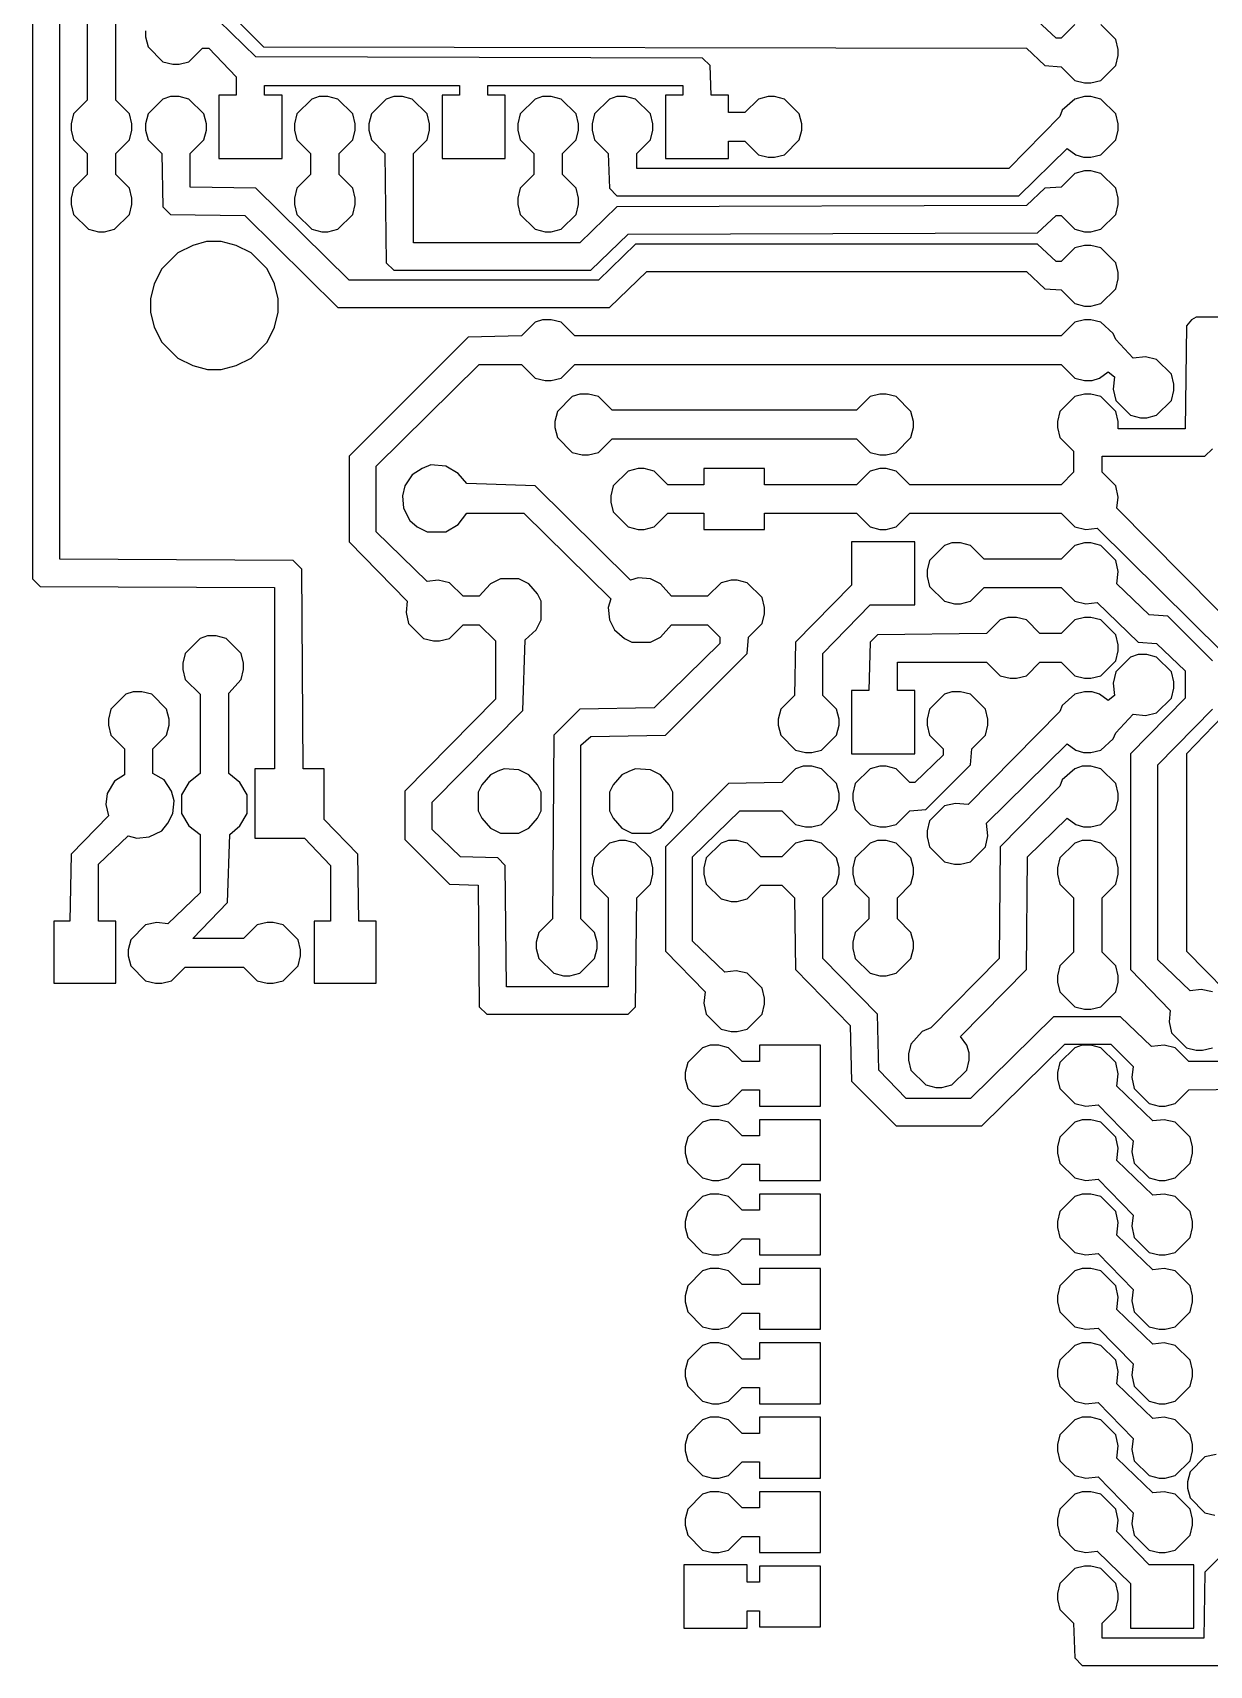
# Model space of a CAD drawing. Header units: millimetres. Extents: x 2 to 82, y 1 to 183.
# Drawn here: x 2.7 to 42.9, y 95.4 to 151.2 of the extents above; entities that cross this region are included whole.
import ezdxf

# ---------------------------------------------------------------- set-up
doc = ezdxf.new("R2010")
doc.units = ezdxf.units.MM
doc.layers.add('Default', color=70, linetype='Continuous')

msp = doc.modelspace()

# ---------------------------------------------------------------- linework, layer by layer
at = {"layer": 'Default'}
for points in [[(2.709333, 159.554333), (2.709333, 132.503333), (2.963333, 132.249333), (10.964333, 132.207), (10.964333, 126.026333), (10.287, 126.026333), (10.287, 123.655667), (11.980333, 123.655667), (12.869333, 122.724333), (12.869333, 120.819333), (12.319, 120.819333), (12.319, 118.702667), (14.435667, 118.702667), (14.435667, 120.819333), (13.843, 120.819333), (13.800667, 123.105333), (12.657667, 124.290667), (12.657667, 126.026333), (11.938, 126.026333), (11.895667, 132.842), (11.599333, 133.138333), (3.640667, 133.180667), (3.640667, 159.215667)], [(4.572, 154.643667), (4.572, 148.844), (4.106333, 148.378333), (4.021667, 148.039667), (4.021667, 147.828), (4.106333, 147.489333), (4.572, 147.023667), (4.572, 146.304), (4.106333, 145.838333), (4.021667, 145.499667), (4.021667, 145.288), (4.106333, 144.949333), (4.614333, 144.441333), (4.953, 144.356667), (5.164667, 144.356667), (5.503333, 144.441333), (6.011333, 144.949333), (6.096, 145.288), (6.096, 145.499667), (6.011333, 145.838333), (5.545667, 146.304), (5.545667, 147.023667), (6.011333, 147.489333), (6.096, 147.828), (6.096, 148.039667), (6.011333, 148.378333), (5.545667, 148.844), (5.545667, 154.643667)], [(7.154333, 154.093333), (10.583333, 150.664333), (36.618333, 150.622), (37.253333, 150.029333), (37.803667, 149.987), (38.269333, 149.521333), (38.608, 149.436667), (38.819667, 149.436667), (39.158333, 149.521333), (39.666333, 150.029333), (39.751, 150.368), (39.751, 150.579667), (39.666333, 150.918333), (39.158333, 151.426333)], [(6.561667, 151.214667), (6.561667, 151.003), (6.646333, 150.664333), (7.154333, 150.156333), (7.493, 150.071667), (7.704667, 150.071667), (8.043333, 150.156333), (8.509, 150.622), (8.720667, 150.622), (9.652, 149.648333), (9.652, 149.013333), (9.059333, 149.013333), (9.059333, 146.854333), (11.218333, 146.854333), (11.218333, 149.013333), (10.625667, 149.013333), (10.625667, 149.352), (17.272, 149.352), (17.272, 149.013333), (16.679333, 149.013333), (16.679333, 146.854333), (18.838333, 146.854333), (18.838333, 149.013333), (18.245667, 149.013333), (18.245667, 149.352), (24.892, 149.352), (24.892, 149.013333), (24.299333, 149.013333), (24.299333, 146.854333), (26.458333, 146.854333), (26.458333, 147.447), (27.008667, 147.447), (27.474333, 146.981333), (27.813, 146.896667), (28.024667, 146.896667), (28.363333, 146.981333), (28.871333, 147.489333), (28.956, 147.828), (28.956, 148.039667), (28.871333, 148.378333), (28.363333, 148.886333), (28.024667, 148.971), (27.813, 148.971), (27.474333, 148.886333), (27.008667, 148.420667), (26.458333, 148.420667), (26.458333, 149.013333), (25.865667, 149.013333), (25.823333, 150.029333), (25.569333, 150.283333), (10.329333, 150.325667), (9.059333, 151.553333)], [(38.269333, 151.426333), (37.803667, 150.960667), (37.634333, 150.960667), (36.999333, 151.553333)], [(7.408333, 148.971), (7.408333, 148.971), (7.154333, 148.886333), (6.646333, 148.378333), (6.561667, 148.039667), (6.561667, 147.828), (6.646333, 147.489333), (7.112, 147.023667), (7.154333, 145.203333), (7.408333, 144.949333), (9.948333, 144.907), (13.123333, 141.774333), (22.394333, 141.774333), (23.664333, 143.002), (36.618333, 143.002), (37.253333, 142.409333), (37.803667, 142.367), (38.269333, 141.901333), (38.608, 141.816667), (38.819667, 141.816667), (39.158333, 141.901333), (39.666333, 142.409333), (39.751, 142.748), (39.751, 142.959667), (39.666333, 143.298333), (39.158333, 143.806333), (38.819667, 143.891), (38.608, 143.891), (38.269333, 143.806333), (37.803667, 143.340667), (37.634333, 143.340667), (36.999333, 143.933333), (23.283333, 143.933333), (22.013333, 142.705667), (13.504333, 142.705667), (10.329333, 145.838333), (8.085667, 145.880667), (8.085667, 147.023667), (8.551333, 147.489333), (8.636, 147.828), (8.636, 148.039667), (8.551333, 148.378333), (8.043333, 148.886333), (7.704667, 148.971), (7.408333, 148.971)], [(12.488333, 148.971), (12.488333, 148.971), (12.234333, 148.886333), (11.726333, 148.378333), (11.641667, 148.039667), (11.641667, 147.828), (11.726333, 147.489333), (12.192, 147.023667), (12.192, 146.304), (11.726333, 145.838333), (11.641667, 145.499667), (11.641667, 145.288), (11.726333, 144.949333), (12.234333, 144.441333), (12.573, 144.356667), (12.784667, 144.356667), (13.123333, 144.441333), (13.631333, 144.949333), (13.716, 145.288), (13.716, 145.499667), (13.631333, 145.838333), (13.165667, 146.304), (13.165667, 147.023667), (13.631333, 147.489333), (13.716, 147.828), (13.716, 148.039667), (13.631333, 148.378333), (13.123333, 148.886333), (12.784667, 148.971), (12.488333, 148.971)], [(15.028333, 148.971), (15.028333, 148.971), (14.774333, 148.886333), (14.266333, 148.378333), (14.181667, 148.039667), (14.181667, 147.828), (14.266333, 147.489333), (14.732, 147.023667), (14.774333, 143.298333), (15.028333, 143.044333), (21.759333, 143.044333), (23.029333, 144.272), (36.999333, 144.314333), (37.634333, 144.907), (37.803667, 144.907), (38.269333, 144.441333), (38.608, 144.356667), (38.819667, 144.356667), (39.158333, 144.441333), (39.666333, 144.949333), (39.751, 145.288), (39.751, 145.499667), (39.666333, 145.838333), (39.158333, 146.346333), (38.819667, 146.431), (38.608, 146.431), (38.269333, 146.346333), (37.803667, 145.880667), (37.253333, 145.838333), (36.618333, 145.245667), (22.648333, 145.203333), (21.378333, 143.975667), (15.705667, 143.975667), (15.705667, 147.023667), (16.171333, 147.489333), (16.256, 147.828), (16.256, 148.039667), (16.171333, 148.378333), (15.663333, 148.886333), (15.324667, 148.971), (15.028333, 148.971)], [(20.108333, 148.971), (20.108333, 148.971), (19.854333, 148.886333), (19.346333, 148.378333), (19.261667, 148.039667), (19.261667, 147.828), (19.346333, 147.489333), (19.812, 147.023667), (19.812, 146.304), (19.346333, 145.838333), (19.261667, 145.499667), (19.261667, 145.288), (19.346333, 144.949333), (19.854333, 144.441333), (20.193, 144.356667), (20.404667, 144.356667), (20.743333, 144.441333), (21.251333, 144.949333), (21.336, 145.288), (21.336, 145.499667), (21.251333, 145.838333), (20.785667, 146.304), (20.785667, 147.023667), (21.251333, 147.489333), (21.336, 147.828), (21.336, 148.039667), (21.251333, 148.378333), (20.743333, 148.886333), (20.404667, 148.971), (20.108333, 148.971)], [(22.648333, 148.971), (22.648333, 148.971), (22.394333, 148.886333), (21.886333, 148.378333), (21.801667, 148.039667), (21.801667, 147.828), (21.886333, 147.489333), (22.352, 147.023667), (22.394333, 145.838333), (22.648333, 145.584333), (36.364333, 145.584333), (38.015333, 147.193), (38.311667, 146.981333), (38.565667, 146.896667), (38.819667, 146.896667), (39.158333, 146.981333), (39.666333, 147.489333), (39.751, 147.828), (39.751, 148.039667), (39.666333, 148.378333), (39.158333, 148.886333), (38.819667, 148.971), (38.608, 148.971), (38.269333, 148.886333), (37.846, 148.505333), (37.761333, 148.293667), (36.025667, 146.515667), (23.325667, 146.515667), (23.325667, 147.023667), (23.791333, 147.489333), (23.876, 147.828), (23.876, 148.039667), (23.791333, 148.378333), (23.283333, 148.886333), (22.944667, 148.971), (22.648333, 148.971)], [(8.636, 144.018), (8.636, 144.018), (8.170333, 143.891), (7.662333, 143.637), (7.112, 143.086667), (6.858, 142.578667), (6.731, 142.070667), (6.731, 141.605), (6.858, 141.097), (7.112, 140.589), (7.662333, 140.038667), (8.170333, 139.784667), (8.678333, 139.657667), (9.144, 139.657667), (9.652, 139.784667), (10.16, 140.038667), (10.710333, 140.589), (10.964333, 141.097), (11.091333, 141.605), (11.091333, 142.070667), (10.964333, 142.578667), (10.710333, 143.086667), (10.16, 143.637), (9.652, 143.891), (9.144, 144.018), (8.636, 144.018)], [(20.108333, 141.351), (20.108333, 141.351), (19.854333, 141.266333), (19.388667, 140.800667), (17.568333, 140.758333), (13.504333, 136.694333), (13.504333, 133.773333), (15.494, 131.741333), (15.451667, 131.360333), (15.536333, 130.979333), (16.044333, 130.471333), (16.383, 130.386667), (16.594667, 130.386667), (16.933333, 130.471333), (17.399, 130.937), (17.949333, 130.937), (18.499667, 130.386667), (18.499667, 128.397), (15.409333, 125.264333), (15.409333, 123.613333), (16.933333, 122.089333), (17.907, 122.047), (17.949333, 117.898333), (18.203333, 117.644333), (23.029333, 117.644333), (23.283333, 117.898333), (23.325667, 121.623667), (23.791333, 122.089333), (23.876, 122.428), (23.876, 122.639667), (23.791333, 122.978333), (23.283333, 123.486333), (22.944667, 123.571), (22.733, 123.571), (22.394333, 123.486333), (21.886333, 122.978333), (21.801667, 122.639667), (21.801667, 122.428), (21.886333, 122.089333), (22.352, 121.623667), (22.352, 118.575667), (18.880667, 118.575667), (18.838333, 122.724333), (18.584333, 122.978333), (17.314333, 123.020667), (16.340667, 123.952), (16.340667, 124.883333), (19.431, 128.016), (19.515667, 130.429), (19.896667, 130.767667), (20.066, 131.106333), (20.066, 131.741333), (19.939, 131.995333), (19.642667, 132.334), (19.304, 132.503333), (18.669, 132.503333), (18.330333, 132.334), (17.949333, 131.910667), (17.399, 131.910667), (16.933333, 132.376333), (16.552333, 132.461), (16.171333, 132.418667), (14.435667, 134.112), (14.435667, 136.355667), (17.949333, 139.827), (19.388667, 139.827), (19.854333, 139.361333), (20.193, 139.276667), (20.404667, 139.276667), (20.743333, 139.361333), (21.209, 139.827), (37.803667, 139.827), (38.269333, 139.361333), (38.608, 139.276667), (38.862, 139.276667), (39.116, 139.361333), (39.412333, 139.573), (39.624, 139.403667), (39.581667, 138.980333), (39.666333, 138.599333), (40.174333, 138.091333), (40.513, 138.006667), (40.724667, 138.006667), (41.063333, 138.091333), (41.571333, 138.599333), (41.656, 138.938), (41.656, 139.149667), (41.571333, 139.488333), (41.063333, 139.996333), (40.682333, 140.081), (40.259, 140.038667), (39.666333, 140.673667), (39.581667, 140.885333), (39.158333, 141.266333), (38.819667, 141.351), (38.608, 141.351), (38.269333, 141.266333), (37.803667, 140.800667), (21.209, 140.800667), (20.743333, 141.266333), (20.404667, 141.351), (20.108333, 141.351)], [(42.418, 141.435667), (42.418, 141.435667), (42.248667, 141.351), (42.079333, 141.139333), (42.037, 137.625667), (39.751, 137.625667), (39.751, 137.879667), (39.666333, 138.218333), (39.158333, 138.726333), (38.819667, 138.811), (38.608, 138.811), (38.269333, 138.726333), (37.761333, 138.218333), (37.676667, 137.879667), (37.676667, 137.668), (37.761333, 137.329333), (38.227, 136.863667), (38.227, 136.144), (37.803667, 135.720667), (32.639, 135.720667), (32.173333, 136.186333), (31.834667, 136.271), (31.623, 136.271), (31.284333, 136.186333), (30.818667, 135.720667), (27.686, 135.720667), (27.686, 136.271), (25.611667, 136.271), (25.611667, 135.720667), (24.384, 135.720667), (23.918333, 136.186333), (23.579667, 136.271), (23.368, 136.271), (23.029333, 136.186333), (22.521333, 135.678333), (22.436667, 135.339667), (22.436667, 135.128), (22.521333, 134.789333), (23.029333, 134.281333), (23.368, 134.196667), (23.579667, 134.196667), (23.918333, 134.281333), (24.384, 134.747), (25.611667, 134.747), (25.611667, 134.196667), (27.686, 134.196667), (27.686, 134.747), (30.818667, 134.747), (31.284333, 134.281333), (31.623, 134.196667), (31.834667, 134.196667), (32.173333, 134.281333), (32.639, 134.747), (37.803667, 134.747), (38.269333, 134.281333), (38.650333, 134.196667), (39.031333, 134.239), (43.307, 130.005667)], [(45.804667, 141.435667), (42.418, 141.435667)], [(21.378333, 138.811), (21.378333, 138.811), (21.124333, 138.726333), (20.616333, 138.218333), (20.531667, 137.879667), (20.531667, 137.668), (20.616333, 137.329333), (21.124333, 136.821333), (21.463, 136.736667), (21.674667, 136.736667), (22.013333, 136.821333), (22.479, 137.287), (30.818667, 137.287), (31.284333, 136.821333), (31.623, 136.736667), (31.834667, 136.736667), (32.173333, 136.821333), (32.681333, 137.329333), (32.766, 137.668), (32.766, 137.879667), (32.681333, 138.218333), (32.173333, 138.726333), (31.834667, 138.811), (31.623, 138.811), (31.284333, 138.726333), (30.818667, 138.260667), (22.479, 138.260667), (22.013333, 138.726333), (21.674667, 138.811), (21.378333, 138.811)], [(44.238333, 130.344333), (39.708667, 134.916333), (39.751, 135.297333), (39.666333, 135.678333), (39.200667, 136.144), (39.200667, 136.694333), (42.714333, 136.694333), (42.968333, 136.948333)], [(16.298333, 136.398), (16.298333, 136.398), (16.002, 136.271), (15.663333, 136.059333), (15.409333, 135.678333), (15.324667, 135.339667), (15.367, 134.916333), (15.578667, 134.493), (15.832667, 134.281333), (16.171333, 134.112), (16.806333, 134.112), (17.229667, 134.366), (17.526, 134.747), (19.473333, 134.747), (22.436667, 131.826), (22.352, 131.529667), (22.394333, 131.106333), (22.563667, 130.767667), (22.902333, 130.471333), (23.156333, 130.344333), (23.791333, 130.344333), (24.13, 130.513667), (24.511, 130.937), (25.738667, 130.937), (26.162, 130.513667), (26.162, 130.302), (23.918333, 128.100667), (21.378333, 128.058333), (20.489333, 127.169333), (20.447, 120.904), (19.981333, 120.438333), (19.896667, 120.099667), (19.896667, 119.888), (19.981333, 119.549333), (20.489333, 119.041333), (20.828, 118.956667), (21.039667, 118.956667), (21.378333, 119.041333), (21.886333, 119.549333), (21.971, 119.888), (21.971, 120.099667), (21.886333, 120.438333), (21.420667, 120.904), (21.420667, 126.830667), (21.759333, 127.127), (24.299333, 127.169333), (27.093333, 129.963333), (27.135667, 130.513667), (27.601333, 130.979333), (27.686, 131.318), (27.686, 131.529667), (27.601333, 131.868333), (27.093333, 132.376333), (26.754667, 132.461), (26.543, 132.461), (26.204333, 132.376333), (25.738667, 131.910667), (24.511, 131.910667), (24.13, 132.334), (23.791333, 132.503333), (23.368, 132.545667), (23.114, 132.461), (19.854333, 135.678333), (17.526, 135.763), (17.229667, 136.101667), (16.806333, 136.355667), (16.298333, 136.398)], [(30.649333, 133.773333), (30.649333, 133.773333), (30.649333, 132.291667), (28.744333, 130.344333), (28.702, 128.524), (28.236333, 128.058333), (28.151667, 127.719667), (28.151667, 127.508), (28.236333, 127.169333), (28.744333, 126.661333), (29.083, 126.576667), (29.294667, 126.576667), (29.633333, 126.661333), (30.141333, 127.169333), (30.226, 127.508), (30.226, 127.719667), (30.141333, 128.058333), (29.675667, 128.524), (29.675667, 129.963333), (31.284333, 131.614333), (32.808333, 131.614333), (32.808333, 133.773333), (30.649333, 133.773333)], [(34.078333, 133.731), (34.078333, 133.731), (33.824333, 133.646333), (33.316333, 133.138333), (33.231667, 132.799667), (33.231667, 132.588), (33.316333, 132.249333), (33.824333, 131.741333), (34.163, 131.656667), (34.374667, 131.656667), (34.713333, 131.741333), (35.179, 132.207), (37.803667, 132.207), (38.269333, 131.741333), (38.650333, 131.656667), (39.031333, 131.699), (40.428333, 130.344333), (41.063333, 130.302), (42.037, 129.370667), (42.037, 128.439333), (40.174333, 126.534333), (40.174333, 119.168333), (41.529, 117.771333), (41.486667, 117.390333), (41.571333, 117.009333), (42.079333, 116.501333), (42.418, 116.416667), (42.629667, 116.416667), (42.968333, 116.501333)], [(42.968333, 129.709333), (41.444333, 131.233333), (40.809333, 131.275667), (39.708667, 132.334), (39.751, 132.757333), (39.666333, 133.138333), (39.158333, 133.646333), (38.819667, 133.731), (38.608, 133.731), (38.269333, 133.646333), (37.803667, 133.180667), (35.179, 133.180667), (34.713333, 133.646333), (34.374667, 133.731), (34.078333, 133.731)], [(35.983333, 131.191), (35.983333, 131.191), (35.729333, 131.106333), (35.263667, 130.640667), (31.538333, 130.598333), (31.284333, 130.344333), (31.242, 128.693333), (30.649333, 128.693333), (30.649333, 126.534333), (32.808333, 126.534333), (32.808333, 128.693333), (32.215667, 128.693333), (32.215667, 129.667), (35.263667, 129.667), (35.729333, 129.201333), (36.068, 129.116667), (36.279667, 129.116667), (36.618333, 129.201333), (37.084, 129.667), (37.803667, 129.667), (38.269333, 129.201333), (38.608, 129.116667), (38.819667, 129.116667), (39.158333, 129.201333), (39.666333, 129.709333), (39.751, 130.048), (39.751, 130.259667), (39.666333, 130.598333), (39.158333, 131.106333), (38.819667, 131.191), (38.608, 131.191), (38.269333, 131.106333), (37.803667, 130.640667), (37.084, 130.640667), (36.618333, 131.106333), (36.279667, 131.191), (35.983333, 131.191)], [(8.678333, 130.556), (8.678333, 130.556), (8.424333, 130.471333), (7.916333, 129.963333), (7.831667, 129.624667), (7.831667, 129.413), (7.916333, 129.074333), (8.424333, 128.566333), (8.424333, 125.857), (8.043333, 125.560667), (7.789333, 125.137333), (7.789333, 124.502333), (8.043333, 124.079), (8.424333, 123.782667), (8.424333, 121.793), (7.323667, 120.734667), (6.942667, 120.777), (6.561667, 120.692333), (6.053667, 120.184333), (5.969, 119.845667), (5.969, 119.634), (6.053667, 119.295333), (6.561667, 118.787333), (6.900333, 118.702667), (7.112, 118.702667), (7.450667, 118.787333), (7.916333, 119.253), (9.906, 119.253), (10.371667, 118.787333), (10.710333, 118.702667), (10.922, 118.702667), (11.260667, 118.787333), (11.768667, 119.295333), (11.853333, 119.634), (11.853333, 119.845667), (11.768667, 120.184333), (11.260667, 120.692333), (10.922, 120.777), (10.710333, 120.777), (10.371667, 120.692333), (9.906, 120.226667), (8.170333, 120.226667), (9.355667, 121.454333), (9.440333, 123.782667), (9.779, 124.079), (10.033, 124.502333), (10.033, 125.137333), (9.779, 125.560667), (9.398, 125.857), (9.398, 128.608667), (9.821333, 129.074333), (9.906, 129.413), (9.906, 129.624667), (9.821333, 129.963333), (9.313333, 130.471333), (8.974667, 130.556), (8.678333, 130.556)], [(40.428333, 129.921), (40.428333, 129.921), (40.174333, 129.836333), (39.666333, 129.328333), (39.581667, 128.947333), (39.624, 128.524), (39.412333, 128.354667), (39.116, 128.566333), (38.862, 128.651), (38.608, 128.651), (38.269333, 128.566333), (37.846, 128.185333), (37.761333, 127.973667), (34.628667, 124.798667), (34.205333, 124.841), (33.824333, 124.756333), (33.316333, 124.248333), (33.231667, 123.909667), (33.231667, 123.698), (33.316333, 123.359333), (33.824333, 122.851333), (34.163, 122.766667), (34.374667, 122.766667), (34.713333, 122.851333), (35.221333, 123.359333), (35.306, 123.740333), (35.263667, 124.163667), (38.015333, 126.873), (38.311667, 126.661333), (38.565667, 126.576667), (38.819667, 126.576667), (39.158333, 126.661333), (39.581667, 127.042333), (39.666333, 127.254), (40.259, 127.889), (40.682333, 127.846667), (41.063333, 127.931333), (41.571333, 128.439333), (41.656, 128.778), (41.656, 128.989667), (41.571333, 129.328333), (41.063333, 129.836333), (40.724667, 129.921), (40.428333, 129.921)], [(6.138333, 128.651), (6.138333, 128.651), (5.884333, 128.566333), (5.376333, 128.058333), (5.291667, 127.719667), (5.291667, 127.508), (5.376333, 127.169333), (5.842, 126.703667), (5.842, 125.814667), (5.503333, 125.603), (5.249333, 125.179667), (5.207, 124.798667), (5.291667, 124.417667), (4.021667, 123.105333), (3.979333, 120.819333), (3.429, 120.819333), (3.429, 118.702667), (5.545667, 118.702667), (5.545667, 120.819333), (4.953, 120.819333), (4.953, 122.766667), (5.969, 123.740333), (6.265333, 123.655667), (6.688667, 123.698), (7.112, 123.909667), (7.323667, 124.163667), (7.493, 124.502333), (7.535333, 124.925667), (7.450667, 125.264333), (7.196667, 125.645333), (6.815667, 125.857), (6.815667, 126.703667), (7.281333, 127.169333), (7.366, 127.508), (7.366, 127.719667), (7.281333, 128.058333), (6.773333, 128.566333), (6.434667, 128.651), (6.138333, 128.651)], [(34.078333, 128.651), (34.078333, 128.651), (33.824333, 128.566333), (33.316333, 128.058333), (33.231667, 127.719667), (33.231667, 127.508), (33.316333, 127.169333), (33.782, 126.703667), (33.782, 126.492), (32.808333, 125.560667), (32.639, 125.560667), (32.173333, 126.026333), (31.834667, 126.111), (31.623, 126.111), (31.284333, 126.026333), (30.776333, 125.518333), (30.691667, 125.179667), (30.691667, 124.968), (30.776333, 124.629333), (31.284333, 124.121333), (31.623, 124.036667), (31.834667, 124.036667), (32.173333, 124.121333), (32.639, 124.587), (33.189333, 124.629333), (34.713333, 126.153333), (34.755667, 126.703667), (35.221333, 127.169333), (35.306, 127.508), (35.306, 127.719667), (35.221333, 128.058333), (34.713333, 128.566333), (34.374667, 128.651), (34.078333, 128.651)], [(42.968333, 118.406333), (42.587333, 118.491), (42.206333, 118.448667), (41.105667, 119.507), (41.105667, 126.153333), (42.968333, 128.058333)], [(43.307, 127.804333), (42.079333, 126.534333), (42.079333, 119.803333), (44.069, 117.771333)], [(18.796, 126.026333), (18.796, 126.026333), (18.584333, 125.941667), (18.330333, 125.814667), (18.034, 125.476), (17.907, 125.222), (17.907, 124.587), (18.034, 124.333), (18.330333, 123.994333), (18.669, 123.825), (19.304, 123.825), (19.642667, 123.994333), (19.939, 124.333), (20.066, 124.587), (20.066, 125.222), (19.939, 125.476), (19.642667, 125.814667), (19.304, 125.984), (18.796, 126.026333)], [(23.283333, 126.026333), (23.283333, 126.026333), (23.071667, 125.941667), (22.817667, 125.814667), (22.521333, 125.476), (22.394333, 125.222), (22.394333, 124.587), (22.521333, 124.333), (22.817667, 123.994333), (23.156333, 123.825), (23.791333, 123.825), (24.13, 123.994333), (24.426333, 124.333), (24.553333, 124.587), (24.553333, 125.222), (24.426333, 125.476), (24.13, 125.814667), (23.791333, 125.984), (23.283333, 126.026333)], [(28.998333, 126.111), (28.998333, 126.111), (28.744333, 126.026333), (28.278667, 125.560667), (26.458333, 125.518333), (24.299333, 123.359333), (24.299333, 119.803333), (25.654, 118.406333), (25.611667, 118.025333), (25.696333, 117.644333), (26.204333, 117.136333), (26.543, 117.051667), (26.754667, 117.051667), (27.093333, 117.136333), (27.601333, 117.644333), (27.686, 117.983), (27.686, 118.194667), (27.601333, 118.533333), (27.093333, 119.041333), (26.712333, 119.126), (26.331333, 119.083667), (25.230667, 120.142), (25.230667, 123.020667), (26.839333, 124.587), (28.278667, 124.587), (28.744333, 124.121333), (29.083, 124.036667), (29.294667, 124.036667), (29.633333, 124.121333), (30.141333, 124.629333), (30.226, 124.968), (30.226, 125.179667), (30.141333, 125.518333), (29.633333, 126.026333), (29.294667, 126.111), (28.998333, 126.111)], [(38.523333, 126.111), (38.523333, 126.111), (38.269333, 126.026333), (37.846, 125.645333), (37.761333, 125.433667), (35.729333, 123.359333), (35.687, 119.549333), (33.358667, 117.178667), (33.062333, 117.051667), (32.681333, 116.628333), (32.596667, 116.289667), (32.596667, 116.078), (32.681333, 115.739333), (33.189333, 115.231333), (33.528, 115.146667), (33.739667, 115.146667), (34.078333, 115.231333), (34.586333, 115.739333), (34.671, 116.078), (34.671, 116.332), (34.586333, 116.586), (34.374667, 116.882333), (36.618333, 119.168333), (36.660667, 123.020667), (38.015333, 124.333), (38.311667, 124.121333), (38.565667, 124.036667), (38.819667, 124.036667), (39.158333, 124.121333), (39.666333, 124.629333), (39.751, 124.968), (39.751, 125.179667), (39.666333, 125.518333), (39.158333, 126.026333), (38.819667, 126.111), (38.523333, 126.111)], [(26.458333, 123.571), (26.458333, 123.571), (26.204333, 123.486333), (25.696333, 122.978333), (25.611667, 122.639667), (25.611667, 122.428), (25.696333, 122.089333), (26.204333, 121.581333), (26.543, 121.496667), (26.754667, 121.496667), (27.093333, 121.581333), (27.559, 122.047), (28.278667, 122.047), (28.702, 121.623667), (28.744333, 119.168333), (30.607, 117.263333), (30.649333, 115.358333), (32.173333, 113.834333), (35.094333, 113.834333), (37.930667, 116.628333), (39.497, 116.628333), (40.259, 115.866333), (40.216667, 115.485333), (40.301333, 115.104333), (40.809333, 114.596333), (41.148, 114.511667), (41.359667, 114.511667), (41.698333, 114.596333), (42.164, 115.062), (45.889333, 115.104333)], [(45.508333, 116.035667), (42.164, 116.035667), (41.698333, 116.501333), (41.317333, 116.586), (40.894, 116.543667), (39.835667, 117.559667), (37.549667, 117.559667), (34.713333, 114.765667), (32.512, 114.765667), (31.580667, 115.739333), (31.538333, 117.644333), (29.675667, 119.549333), (29.675667, 121.623667), (30.141333, 122.089333), (30.226, 122.428), (30.226, 122.639667), (30.141333, 122.978333), (29.633333, 123.486333), (29.294667, 123.571), (29.083, 123.571), (28.744333, 123.486333), (28.278667, 123.020667), (27.559, 123.020667), (27.093333, 123.486333), (26.754667, 123.571), (26.458333, 123.571)], [(31.538333, 123.571), (31.538333, 123.571), (31.284333, 123.486333), (30.776333, 122.978333), (30.691667, 122.639667), (30.691667, 122.428), (30.776333, 122.089333), (31.242, 121.623667), (31.242, 120.904), (30.776333, 120.438333), (30.691667, 120.099667), (30.691667, 119.888), (30.776333, 119.549333), (31.284333, 119.041333), (31.623, 118.956667), (31.834667, 118.956667), (32.173333, 119.041333), (32.681333, 119.549333), (32.766, 119.888), (32.766, 120.099667), (32.681333, 120.438333), (32.215667, 120.904), (32.215667, 121.623667), (32.681333, 122.089333), (32.766, 122.428), (32.766, 122.639667), (32.681333, 122.978333), (32.173333, 123.486333), (31.834667, 123.571), (31.538333, 123.571)], [(38.523333, 123.571), (38.523333, 123.571), (38.269333, 123.486333), (37.761333, 122.978333), (37.676667, 122.639667), (37.676667, 122.428), (37.761333, 122.089333), (38.227, 121.623667), (38.227, 119.761), (37.761333, 119.295333), (37.676667, 118.956667), (37.676667, 118.745), (37.761333, 118.406333), (38.269333, 117.898333), (38.608, 117.813667), (38.819667, 117.813667), (39.158333, 117.898333), (39.666333, 118.406333), (39.751, 118.745), (39.751, 118.956667), (39.666333, 119.295333), (39.200667, 119.761), (39.200667, 121.623667), (39.666333, 122.089333), (39.751, 122.428), (39.751, 122.639667), (39.666333, 122.978333), (39.158333, 123.486333), (38.819667, 123.571), (38.523333, 123.571)], [(25.823333, 116.586), (25.823333, 116.586), (25.569333, 116.501333), (25.061333, 115.993333), (24.976667, 115.654667), (24.976667, 115.443), (25.061333, 115.104333), (25.569333, 114.596333), (25.908, 114.511667), (26.119667, 114.511667), (26.458333, 114.596333), (26.924, 115.062), (27.516667, 115.062), (27.516667, 114.511667), (29.591, 114.511667), (29.591, 116.586), (27.516667, 116.586), (27.516667, 116.035667), (26.924, 116.035667), (26.458333, 116.501333), (26.119667, 116.586), (25.823333, 116.586)], [(38.523333, 116.586), (38.523333, 116.586), (38.269333, 116.501333), (37.761333, 115.993333), (37.676667, 115.654667), (37.676667, 115.443), (37.761333, 115.104333), (38.269333, 114.596333), (38.650333, 114.511667), (39.073667, 114.554), (40.259, 113.326333), (40.216667, 112.945333), (40.301333, 112.564333), (40.809333, 112.056333), (41.148, 111.971667), (41.359667, 111.971667), (41.698333, 112.056333), (42.206333, 112.564333), (42.291, 112.903), (42.291, 113.114667), (42.206333, 113.453333), (41.698333, 113.961333), (41.317333, 114.046), (40.936333, 114.003667), (39.708667, 115.189), (39.751, 115.612333), (39.666333, 115.993333), (39.158333, 116.501333), (38.819667, 116.586), (38.523333, 116.586)], [(25.823333, 114.046), (25.823333, 114.046), (25.569333, 113.961333), (25.061333, 113.453333), (24.976667, 113.114667), (24.976667, 112.903), (25.061333, 112.564333), (25.569333, 112.056333), (25.908, 111.971667), (26.119667, 111.971667), (26.458333, 112.056333), (26.924, 112.522), (27.516667, 112.522), (27.516667, 111.971667), (29.591, 111.971667), (29.591, 114.046), (27.516667, 114.046), (27.516667, 113.495667), (26.924, 113.495667), (26.458333, 113.961333), (26.119667, 114.046), (25.823333, 114.046)], [(38.523333, 114.046), (38.523333, 114.046), (38.269333, 113.961333), (37.761333, 113.453333), (37.676667, 113.114667), (37.676667, 112.903), (37.761333, 112.564333), (38.269333, 112.056333), (38.650333, 111.971667), (39.073667, 112.014), (40.259, 110.786333), (40.216667, 110.405333), (40.301333, 110.024333), (40.809333, 109.516333), (41.148, 109.431667), (41.359667, 109.431667), (41.698333, 109.516333), (42.206333, 110.024333), (42.291, 110.363), (42.291, 110.574667), (42.206333, 110.913333), (41.698333, 111.421333), (41.317333, 111.506), (40.936333, 111.463667), (39.708667, 112.649), (39.751, 113.072333), (39.666333, 113.453333), (39.158333, 113.961333), (38.819667, 114.046), (38.523333, 114.046)], [(25.823333, 111.506), (25.823333, 111.506), (25.569333, 111.421333), (25.061333, 110.913333), (24.976667, 110.574667), (24.976667, 110.363), (25.061333, 110.024333), (25.569333, 109.516333), (25.908, 109.431667), (26.119667, 109.431667), (26.458333, 109.516333), (26.924, 109.982), (27.516667, 109.982), (27.516667, 109.431667), (29.591, 109.431667), (29.591, 111.506), (27.516667, 111.506), (27.516667, 110.955667), (26.924, 110.955667), (26.458333, 111.421333), (26.119667, 111.506), (25.823333, 111.506)], [(38.523333, 111.506), (38.523333, 111.506), (38.269333, 111.421333), (37.761333, 110.913333), (37.676667, 110.574667), (37.676667, 110.363), (37.761333, 110.024333), (38.269333, 109.516333), (38.650333, 109.431667), (39.073667, 109.474), (40.259, 108.246333), (40.216667, 107.865333), (40.301333, 107.484333), (40.809333, 106.976333), (41.148, 106.891667), (41.359667, 106.891667), (41.698333, 106.976333), (42.206333, 107.484333), (42.291, 107.823), (42.291, 108.034667), (42.206333, 108.373333), (41.698333, 108.881333), (41.317333, 108.966), (40.936333, 108.923667), (39.708667, 110.109), (39.751, 110.532333), (39.666333, 110.913333), (39.158333, 111.421333), (38.819667, 111.506), (38.523333, 111.506)], [(25.823333, 108.966), (25.823333, 108.966), (25.569333, 108.881333), (25.061333, 108.373333), (24.976667, 108.034667), (24.976667, 107.823), (25.061333, 107.484333), (25.569333, 106.976333), (25.908, 106.891667), (26.119667, 106.891667), (26.458333, 106.976333), (26.924, 107.442), (27.516667, 107.442), (27.516667, 106.891667), (29.591, 106.891667), (29.591, 108.966), (27.516667, 108.966), (27.516667, 108.415667), (26.924, 108.415667), (26.458333, 108.881333), (26.119667, 108.966), (25.823333, 108.966)], [(38.523333, 108.966), (38.523333, 108.966), (38.269333, 108.881333), (37.761333, 108.373333), (37.676667, 108.034667), (37.676667, 107.823), (37.761333, 107.484333), (38.269333, 106.976333), (38.650333, 106.891667), (39.073667, 106.934), (40.259, 105.706333), (40.216667, 105.325333), (40.301333, 104.944333), (40.809333, 104.436333), (41.148, 104.351667), (41.359667, 104.351667), (41.698333, 104.436333), (42.206333, 104.944333), (42.291, 105.283), (42.291, 105.494667), (42.206333, 105.833333), (41.698333, 106.341333), (41.317333, 106.426), (40.936333, 106.383667), (39.708667, 107.569), (39.751, 107.992333), (39.666333, 108.373333), (39.158333, 108.881333), (38.819667, 108.966), (38.523333, 108.966)], [(25.823333, 106.426), (25.823333, 106.426), (25.569333, 106.341333), (25.061333, 105.833333), (24.976667, 105.494667), (24.976667, 105.283), (25.061333, 104.944333), (25.569333, 104.436333), (25.908, 104.351667), (26.119667, 104.351667), (26.458333, 104.436333), (26.924, 104.902), (27.516667, 104.902), (27.516667, 104.351667), (29.591, 104.351667), (29.591, 106.426), (27.516667, 106.426), (27.516667, 105.875667), (26.924, 105.875667), (26.458333, 106.341333), (26.119667, 106.426), (25.823333, 106.426)], [(38.523333, 106.426), (38.523333, 106.426), (38.269333, 106.341333), (37.761333, 105.833333), (37.676667, 105.494667), (37.676667, 105.283), (37.761333, 104.944333), (38.269333, 104.436333), (38.650333, 104.351667), (39.073667, 104.394), (40.259, 103.166333), (40.216667, 102.785333), (40.301333, 102.404333), (40.809333, 101.896333), (41.148, 101.811667), (41.359667, 101.811667), (41.698333, 101.896333), (42.206333, 102.404333), (42.291, 102.743), (42.291, 102.954667), (42.206333, 103.293333), (41.698333, 103.801333), (41.317333, 103.886), (40.936333, 103.843667), (39.708667, 105.029), (39.751, 105.452333), (39.666333, 105.833333), (39.158333, 106.341333), (38.819667, 106.426), (38.523333, 106.426)], [(25.823333, 103.886), (25.823333, 103.886), (25.569333, 103.801333), (25.061333, 103.293333), (24.976667, 102.954667), (24.976667, 102.743), (25.061333, 102.404333), (25.569333, 101.896333), (25.908, 101.811667), (26.119667, 101.811667), (26.458333, 101.896333), (26.924, 102.362), (27.516667, 102.362), (27.516667, 101.811667), (29.591, 101.811667), (29.591, 103.886), (27.516667, 103.886), (27.516667, 103.335667), (26.924, 103.335667), (26.458333, 103.801333), (26.119667, 103.886), (25.823333, 103.886)], [(38.523333, 103.886), (38.523333, 103.886), (38.269333, 103.801333), (37.761333, 103.293333), (37.676667, 102.954667), (37.676667, 102.743), (37.761333, 102.404333), (38.269333, 101.896333), (38.650333, 101.811667), (39.073667, 101.854), (40.259, 100.626333), (40.216667, 100.245333), (40.301333, 99.864333), (40.809333, 99.356333), (41.148, 99.271667), (41.359667, 99.271667), (41.698333, 99.356333), (42.206333, 99.864333), (42.291, 100.203), (42.291, 100.414667), (42.206333, 100.753333), (41.698333, 101.261333), (41.317333, 101.346), (40.936333, 101.303667), (39.708667, 102.489), (39.751, 102.912333), (39.666333, 103.293333), (39.158333, 103.801333), (38.819667, 103.886), (38.523333, 103.886)], [(43.095333, 102.616), (42.714333, 102.531333), (42.206333, 102.023333), (42.121667, 101.684667), (42.121667, 101.473), (42.206333, 101.134333), (42.714333, 100.626333), (43.053, 100.541667)], [(25.823333, 101.346), (25.823333, 101.346), (25.569333, 101.261333), (25.061333, 100.753333), (24.976667, 100.414667), (24.976667, 100.203), (25.061333, 99.864333), (25.569333, 99.356333), (25.908, 99.271667), (26.119667, 99.271667), (26.458333, 99.356333), (26.924, 99.822), (27.516667, 99.822), (27.516667, 99.271667), (29.591, 99.271667), (29.591, 101.346), (27.516667, 101.346), (27.516667, 100.795667), (26.924, 100.795667), (26.458333, 101.261333), (26.119667, 101.346), (25.823333, 101.346)], [(45.423667, 101.346), (42.714333, 98.594333), (42.672, 96.350667), (39.200667, 96.350667), (39.200667, 96.858667), (39.666333, 97.324333), (39.751, 97.663), (39.751, 97.874667), (39.666333, 98.213333), (39.158333, 98.721333), (38.819667, 98.806), (38.608, 98.806), (38.269333, 98.721333), (37.761333, 98.213333), (37.676667, 97.874667), (37.676667, 97.663), (37.761333, 97.324333), (38.227, 96.858667), (38.269333, 95.673333), (38.523333, 95.419333), (43.349333, 95.419333)], [(38.523333, 101.346), (38.523333, 101.346), (38.269333, 101.261333), (37.761333, 100.753333), (37.676667, 100.414667), (37.676667, 100.203), (37.761333, 99.864333), (38.269333, 99.356333), (38.650333, 99.271667), (39.031333, 99.314), (40.174333, 98.213333), (40.174333, 96.689333), (42.333333, 96.689333), (42.333333, 98.848333), (40.809333, 98.848333), (39.708667, 99.991333), (39.751, 100.372333), (39.666333, 100.753333), (39.158333, 101.261333), (38.819667, 101.346), (38.523333, 101.346)], [(24.934333, 98.848333), (24.934333, 98.848333), (24.934333, 96.689333), (27.093333, 96.689333), (27.093333, 97.282), (27.516667, 97.282), (27.516667, 96.731667), (29.591, 96.731667), (29.591, 98.806), (27.516667, 98.806), (27.516667, 98.255667), (27.093333, 98.255667), (27.093333, 98.848333), (24.934333, 98.848333)]]:
    msp.add_lwpolyline(points, dxfattribs=at)

doc.saveas('drawing.dxf')
